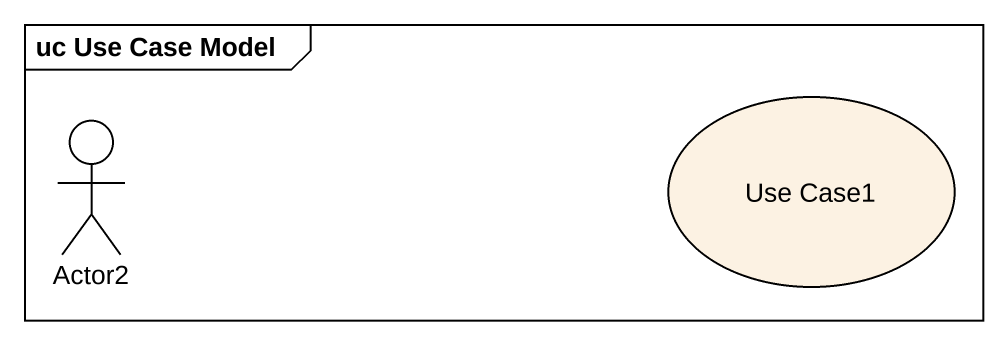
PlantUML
@startuml
mainframe uc Use Case Model
usecase "Use Case1" as Use_Case1
actor Actor2
@enduml
